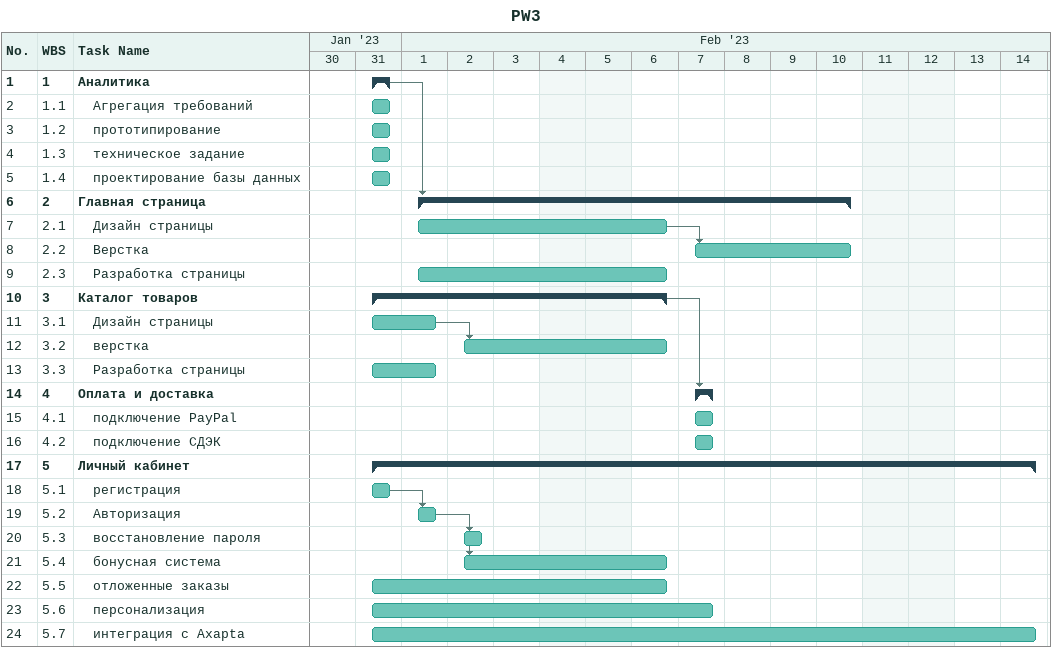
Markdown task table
PW3

| ID | WBS | Task | Start | Finish | Predecessors |
|---|---|---|---|---|---|
| 1 | 1 | **Аналитика** | 2023-01-31 | 2023-01-31 |  |
| 2 | 1.1 | Агрегация требований | 2023-01-31 | 2023-01-31 |  |
| 3 | 1.2 | прототипирование | 2023-01-31 | 2023-01-31 |  |
| 4 | 1.3 | техническое задание | 2023-01-31 | 2023-01-31 |  |
| 5 | 1.4 | проектирование базы данных | 2023-01-31 | 2023-01-31 |  |
| 6 | 2 | **Главная страница** | 2023-02-01 | 2023-02-10 | 1 |
| 7 | 2.1 | Дизайн страницы | 2023-02-01 | 2023-02-06 |  |
| 8 | 2.2 | Верстка | 2023-02-07 | 2023-02-10 | 7 |
| 9 | 2.3 | Разработка страницы | 2023-02-01 | 2023-02-06 |  |
| 10 | 3 | **Каталог товаров** | 2023-01-31 | 2023-02-06 |  |
| 11 | 3.1 | Дизайн страницы | 2023-01-31 | 2023-02-01 |  |
| 12 | 3.2 | верстка | 2023-02-02 | 2023-02-06 | 11 |
| 13 | 3.3 | Разработка страницы | 2023-01-31 | 2023-02-01 |  |
| 14 | 4 | **Оплата и доставка** | 2023-02-07 | 2023-02-07 | 10 |
| 15 | 4.1 | подключение PayPal | 2023-02-07 | 2023-02-07 |  |
| 16 | 4.2 | подключение СДЭК | 2023-02-07 | 2023-02-07 |  |
| 17 | 5 | **Личный кабинет** | 2023-01-31 | 2023-02-14 |  |
| 18 | 5.1 | регистрация | 2023-01-31 | 2023-01-31 |  |
| 19 | 5.2 | Авторизация | 2023-02-01 | 2023-02-01 | 18 |
| 20 | 5.3 | восстановление пароля | 2023-02-02 | 2023-02-02 | 19 |
| 21 | 5.4 | бонусная система | 2023-02-02 | 2023-02-06 | 19 |
| 22 | 5.5 | отложенные заказы | 2023-01-31 | 2023-02-06 |  |
| 23 | 5.6 | персонализация | 2023-01-31 | 2023-02-07 |  |
| 24 | 5.7 | интеграция с Axapta | 2023-01-31 | 2023-02-14 |  |
